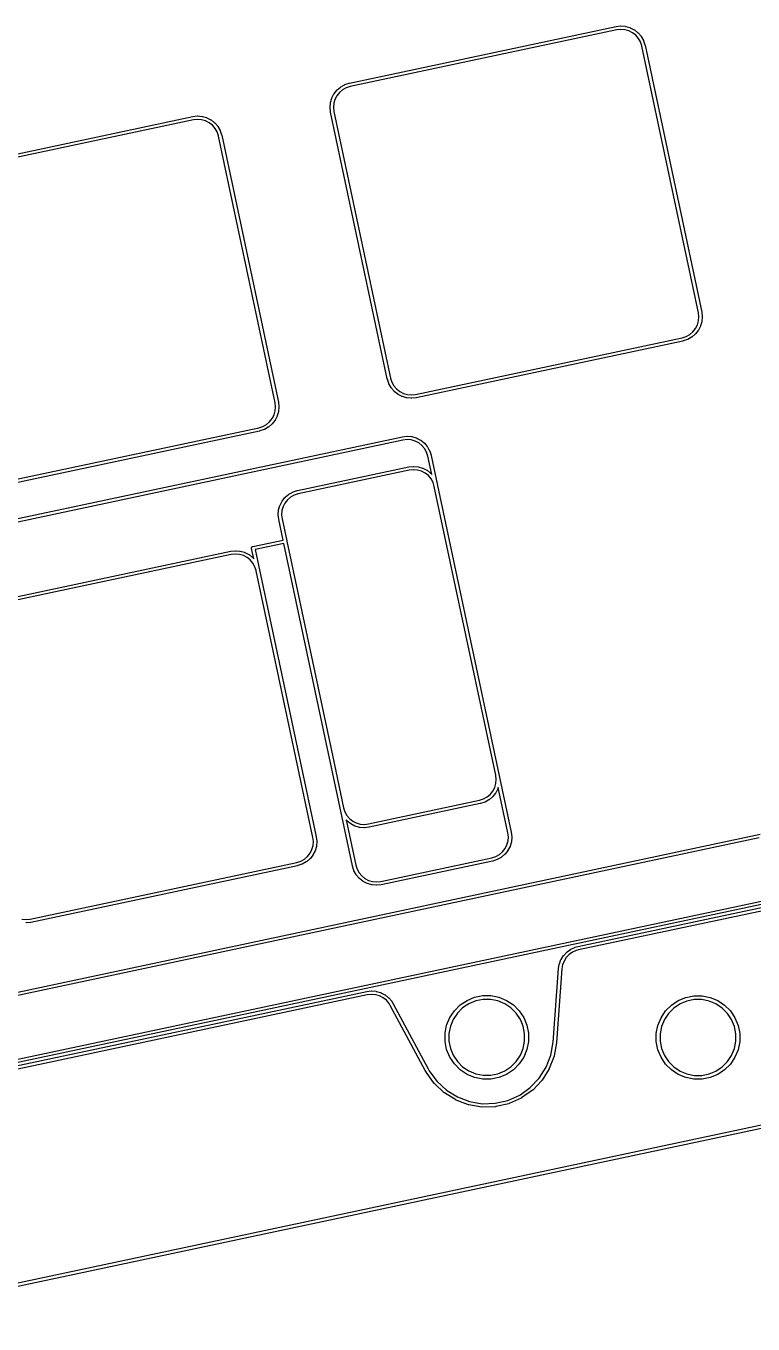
# Model space of a CAD drawing. Extents: x 18 to 369, y 6 to 139.
# Drawn here: x 221.2 to 253.2, y 5.8 to 63 of the extents above; entities that cross this region are included whole.
import ezdxf

# ---------------------------------------------------------------- set-up
doc = ezdxf.new("R2010")
doc.units = 0
doc.layers.add('BLACK', color=7, linetype='CONTINUOUS')

msp = doc.modelspace()

# ---------------------------------------------------------------- linework, layer by layer
at = {"layer": 'BLACK', "linetype": 'CONTINUOUS'}
for p, q in [((235.42, 60.4465), (247.161, 62.9423)), ((247.161, 62.9423), (247.167, 62.9429)), ((247.167, 62.9429), (247.359, 62.9644)), ((247.359, 62.9644), (247.36, 62.9645)), ((247.359, 62.9644), (247.359, 62.9644)), ((247.36, 62.9645), (247.367, 62.9645)), ((247.367, 62.9645), (247.374, 62.9646)), ((247.374, 62.9646), (247.568, 62.9483)), ((247.568, 62.9483), (247.569, 62.9482)), ((247.569, 62.9482), (247.576, 62.9469)), ((247.576, 62.9469), (247.582, 62.9457)), ((247.582, 62.9457), (247.77, 62.8919)), ((247.77, 62.8919), (247.771, 62.8916)), ((247.771, 62.8916), (247.777, 62.889)), ((247.777, 62.889), (247.784, 62.8865)), ((247.784, 62.8865), (247.957, 62.7973)), ((247.185, 62.794), (235.451, 60.2999)), ((247.368, 62.8145), (247.185, 62.794)), ((247.548, 62.7994), (247.368, 62.8145)), ((247.722, 62.7497), (247.548, 62.7994)), ((247.882, 62.6672), (247.722, 62.7497)), ((248.024, 62.5551), (247.882, 62.6672)), ((247.957, 62.7973), (247.957, 62.7973)), ((247.957, 62.7973), (247.957, 62.7973)), ((247.957, 62.7973), (247.958, 62.7968)), ((247.958, 62.7968), (247.964, 62.793)), ((247.964, 62.793), (247.97, 62.7893)), ((247.97, 62.7893), (248.123, 62.6681)), ((248.141, 62.4177), (248.024, 62.5551)), ((248.123, 62.6681), (248.123, 62.6681)), ((248.123, 62.6681), (248.123, 62.6681)), ((248.123, 62.6681), (248.123, 62.6675)), ((248.123, 62.6675), (248.128, 62.6627)), ((248.128, 62.6627), (248.133, 62.6579)), ((248.133, 62.6579), (248.26, 62.5093)), ((248.229, 62.2602), (248.141, 62.4177)), ((248.26, 62.5093), (248.26, 62.5093)), ((248.26, 62.5093), (248.26, 62.5093)), ((248.26, 62.5093), (248.26, 62.5085)), ((248.26, 62.5085), (248.264, 62.5029)), ((248.264, 62.5029), (248.268, 62.4973)), ((248.268, 62.4973), (248.363, 62.3269)), ((248.363, 62.3269), (248.364, 62.326)), ((248.364, 62.326), (248.366, 62.3197)), ((248.366, 62.3197), (248.369, 62.3135)), ((248.369, 62.3135), (248.429, 62.1279)), ((248.285, 62.0852), (248.229, 62.2602)), ((248.286, 62.0821), (248.285, 62.0852)), ((250.78, 50.3481), (248.286, 62.0821)), ((248.429, 62.1279), (248.43, 62.1269)), ((248.43, 62.1269), (248.43, 62.1237)), ((248.43, 62.1237), (248.431, 62.1206)), ((248.431, 62.1206), (248.432, 62.1172)), ((248.432, 62.1172), (248.432, 62.1171)), ((248.432, 62.1171), (250.928, 50.3721)), ((234.737, 59.972), (234.74, 59.9776)), ((234.74, 59.9776), (234.744, 59.9833)), ((234.744, 59.9833), (234.865, 60.1363)), ((234.865, 60.1363), (234.866, 60.1371)), ((234.866, 60.1371), (234.871, 60.1419)), ((234.978, 60.0374), (234.866, 59.8959)), ((234.871, 60.1419), (234.876, 60.1468)), ((234.876, 60.1468), (235.024, 60.2733)), ((235.116, 60.1543), (234.978, 60.0374)), ((235.024, 60.2733), (235.025, 60.274)), ((235.024, 60.2733), (235.024, 60.2733)), ((235.024, 60.2733), (235.024, 60.2733)), ((235.025, 60.274), (235.031, 60.2778)), ((235.031, 60.2778), (235.036, 60.2817)), ((235.036, 60.2817), (235.207, 60.3769)), ((235.273, 60.2424), (235.116, 60.1543)), ((235.207, 60.3774), (235.214, 60.38)), ((235.207, 60.3769), (235.207, 60.3774)), ((235.214, 60.38), (235.22, 60.3827)), ((235.22, 60.3827), (235.406, 60.4431)), ((235.448, 60.2992), (235.273, 60.2424)), ((235.406, 60.4431), (235.407, 60.4434)), ((235.407, 60.4434), (235.41, 60.444)), ((235.41, 60.444), (235.413, 60.445)), ((235.413, 60.445), (235.416, 60.4458)), ((235.416, 60.4458), (235.42, 60.4465)), ((235.416, 60.4458), (235.416, 60.4458)), ((235.42, 60.4465), (235.42, 60.4465)), ((235.42, 60.4465), (235.42, 60.4465)), ((235.451, 60.2999), (235.448, 60.2992)), ((235.451, 60.2999), (235.451, 60.2999)), ((234.569, 59.3874), (234.585, 59.5818)), ((234.585, 59.5829), (234.587, 59.5895)), ((234.585, 59.5818), (234.585, 59.5829)), ((234.587, 59.5895), (234.588, 59.5962)), ((234.588, 59.5962), (234.642, 59.7838)), ((234.642, 59.7849), (234.645, 59.7911)), ((234.642, 59.7838), (234.642, 59.7849)), ((234.645, 59.7911), (234.647, 59.7975)), ((234.647, 59.7975), (234.736, 59.971)), ((234.734, 59.562), (234.719, 59.3821)), ((234.784, 59.7354), (234.734, 59.562)), ((234.736, 59.9711), (234.737, 59.972)), ((234.736, 59.971), (234.736, 59.9711)), ((234.736, 59.971), (234.736, 59.971)), ((234.866, 59.8959), (234.784, 59.7354)), ((216.786, 56.4858), (228.528, 58.9815)), ((228.528, 58.9815), (228.535, 58.9824)), ((228.535, 58.9824), (228.725, 59.0037)), ((228.735, 58.8538), (228.552, 58.8333)), ((228.725, 59.0037), (228.726, 59.0038)), ((228.726, 59.0038), (228.733, 59.0038)), ((228.733, 59.0038), (228.74, 59.0039)), ((228.914, 58.8387), (228.735, 58.8538)), ((228.74, 59.0039), (228.934, 58.9876)), ((229.088, 58.789), (228.914, 58.8387)), ((228.934, 58.9876), (228.935, 58.9875)), ((228.935, 58.9875), (228.942, 58.9862)), ((228.942, 58.9862), (228.949, 58.9849)), ((228.949, 58.9849), (229.136, 58.9311)), ((229.136, 58.9311), (229.136, 58.9311)), ((229.136, 58.9311), (229.137, 58.9308)), ((229.137, 58.9308), (229.144, 58.9283)), ((229.144, 58.9283), (229.15, 58.9258)), ((229.15, 58.9258), (229.324, 58.8365)), ((229.324, 58.8365), (229.324, 58.8365)), ((229.324, 58.8365), (229.324, 58.8365)), ((229.324, 58.8365), (229.324, 58.8361)), ((229.324, 58.8361), (229.33, 58.8323)), ((234.569, 59.3805), (234.569, 59.3874)), ((234.569, 59.3738), (234.569, 59.3805)), ((234.569, 59.3727), (234.569, 59.3738)), ((234.591, 59.1788), (234.569, 59.3727)), ((234.591, 59.1787), (234.591, 59.1788)), ((234.591, 59.1751), (234.591, 59.1787)), ((237.088, 47.4302), (234.591, 59.1751)), ((234.719, 59.3821), (234.739, 59.1992)), ((234.739, 59.1992), (237.234, 47.4651)), ((228.552, 58.8333), (216.818, 56.3392)), ((229.248, 58.7065), (229.088, 58.789)), ((229.39, 58.5944), (229.248, 58.7065)), ((229.33, 58.8323), (229.336, 58.8286)), ((229.336, 58.8286), (229.489, 58.7074)), ((229.507, 58.457), (229.39, 58.5944)), ((229.489, 58.7074), (229.49, 58.7067)), ((229.49, 58.7067), (229.494, 58.702)), ((229.494, 58.702), (229.499, 58.6972)), ((229.499, 58.6972), (229.626, 58.5486)), ((229.595, 58.2995), (229.507, 58.457)), ((229.652, 58.1244), (229.595, 58.2995)), ((229.626, 58.5486), (229.627, 58.5478)), ((229.627, 58.5478), (229.63, 58.5421)), ((229.63, 58.5421), (229.634, 58.5366)), ((229.634, 58.5366), (229.729, 58.3662)), ((229.729, 58.3662), (229.729, 58.3662)), ((229.729, 58.3662), (229.729, 58.3662)), ((229.729, 58.3662), (229.73, 58.3653)), ((229.73, 58.3653), (229.733, 58.359)), ((229.733, 58.359), (229.735, 58.3528)), ((229.735, 58.3528), (229.796, 58.1672)), ((229.652, 58.1214), (229.652, 58.1244)), ((232.147, 46.3875), (229.652, 58.1214)), ((229.796, 58.1672), (229.796, 58.1662)), ((229.796, 58.1662), (229.797, 58.163)), ((229.797, 58.163), (229.798, 58.1599)), ((229.798, 58.1599), (229.798, 58.1565)), ((229.798, 58.1565), (229.798, 58.1564)), ((229.798, 58.1564), (232.295, 46.4114)), ((250.801, 50.1651), (250.78, 50.3481)), ((250.928, 50.3721), (250.929, 50.3685)), ((250.929, 50.3685), (250.929, 50.3685)), ((250.929, 50.3685), (250.951, 50.1745)), ((250.653, 49.6513), (250.736, 49.8118)), ((250.736, 49.8118), (250.786, 49.9853)), ((250.873, 49.7498), (250.783, 49.5762)), ((250.786, 49.9853), (250.801, 50.1651)), ((250.875, 49.7561), (250.873, 49.7498)), ((250.878, 49.7624), (250.875, 49.7561)), ((250.932, 49.951), (250.878, 49.7634)), ((250.878, 49.7634), (250.878, 49.7624)), ((250.933, 49.9577), (250.932, 49.951)), ((250.934, 49.9644), (250.933, 49.9577)), ((250.935, 49.9654), (250.934, 49.9644)), ((250.951, 50.1599), (250.935, 49.9654)), ((250.951, 50.1745), (250.951, 50.1735)), ((250.951, 50.1735), (250.951, 50.1667)), ((250.951, 50.1667), (250.951, 50.1599)), ((238.334, 46.7533), (250.068, 49.2474)), ((250.068, 49.2474), (250.071, 49.248)), ((250.071, 49.248), (250.246, 49.3049)), ((250.3, 49.1645), (250.114, 49.1042)), ((250.246, 49.3049), (250.404, 49.3929)), ((250.306, 49.1672), (250.3, 49.1645)), ((250.312, 49.1699), (250.306, 49.1672)), ((250.313, 49.1704), (250.312, 49.1699)), ((250.484, 49.2656), (250.313, 49.1704)), ((250.313, 49.1704), (250.313, 49.1704)), ((250.313, 49.1704), (250.313, 49.1704)), ((250.404, 49.3929), (250.541, 49.5099)), ((250.489, 49.2695), (250.484, 49.2656)), ((250.495, 49.2733), (250.489, 49.2695)), ((250.496, 49.2739), (250.495, 49.2733)), ((250.644, 49.4004), (250.496, 49.2739)), ((250.541, 49.5099), (250.653, 49.6513)), ((250.649, 49.4053), (250.644, 49.4004)), ((250.654, 49.4101), (250.649, 49.4053)), ((250.776, 49.5639), (250.654, 49.411)), ((250.654, 49.411), (250.654, 49.4101)), ((250.779, 49.5696), (250.776, 49.5639)), ((250.783, 49.5753), (250.779, 49.5696)), ((250.783, 49.5762), (250.783, 49.5762)), ((250.783, 49.5762), (250.783, 49.5762)), ((250.783, 49.5762), (250.783, 49.5753)), ((250.103, 49.1015), (238.358, 46.605)), ((250.107, 49.1022), (250.103, 49.1015)), ((250.103, 49.1015), (250.103, 49.1015)), ((250.11, 49.1032), (250.107, 49.1022)), ((250.113, 49.1039), (250.11, 49.1032)), ((250.114, 49.1042), (250.113, 49.1039)), ((237.088, 47.43), (237.088, 47.4302)), ((237.088, 47.4267), (237.088, 47.43)), ((237.089, 47.4236), (237.088, 47.4267)), ((237.09, 47.4204), (237.089, 47.4236)), ((237.09, 47.4194), (237.09, 47.4204)), ((237.151, 47.2338), (237.09, 47.4194)), ((237.234, 47.4651), (237.234, 47.4621)), ((237.234, 47.4621), (237.291, 47.2871)), ((237.153, 47.2275), (237.151, 47.2338)), ((237.156, 47.2213), (237.153, 47.2275)), ((237.157, 47.2203), (237.156, 47.2213)), ((237.252, 47.05), (237.157, 47.2203)), ((237.157, 47.2203), (237.157, 47.2203)), ((237.157, 47.2203), (237.157, 47.2203)), ((237.256, 47.0444), (237.252, 47.05)), ((237.26, 47.0388), (237.256, 47.0444)), ((237.26, 47.038), (237.26, 47.0388)), ((237.387, 46.8893), (237.26, 47.038)), ((237.291, 47.2871), (237.379, 47.1296)), ((237.379, 47.1296), (237.496, 46.9921)), ((237.392, 46.8846), (237.387, 46.8893)), ((237.396, 46.8798), (237.392, 46.8846)), ((237.397, 46.8792), (237.396, 46.8798)), ((237.55, 46.7579), (237.397, 46.8792)), ((237.496, 46.9921), (237.638, 46.8801)), ((237.638, 46.8801), (237.798, 46.7976)), ((232.167, 46.2044), (232.147, 46.3875)), ((232.295, 46.4114), (232.296, 46.4004)), ((232.296, 46.4004), (232.296, 46.4004)), ((232.296, 46.4004), (232.317, 46.2138)), ((237.556, 46.7542), (237.55, 46.7579)), ((237.562, 46.7505), (237.556, 46.7542)), ((237.562, 46.75), (237.562, 46.7505)), ((237.736, 46.6608), (237.562, 46.75)), ((237.562, 46.75), (237.562, 46.75)), ((237.562, 46.75), (237.562, 46.75)), ((237.742, 46.6583), (237.736, 46.6608)), ((237.749, 46.6557), (237.742, 46.6583)), ((237.75, 46.6554), (237.749, 46.6557)), ((237.937, 46.6016), (237.75, 46.6554)), ((237.798, 46.7976), (237.972, 46.7478)), ((237.944, 46.6004), (237.937, 46.6016)), ((237.951, 46.5991), (237.944, 46.6004)), ((237.952, 46.599), (237.951, 46.5991)), ((238.146, 46.5826), (237.952, 46.599)), ((237.972, 46.7478), (238.151, 46.7327)), ((238.153, 46.5827), (238.146, 46.5826)), ((238.151, 46.7327), (238.334, 46.7533)), ((238.16, 46.5827), (238.153, 46.5827)), ((238.161, 46.5828), (238.16, 46.5827)), ((238.355, 46.6046), (238.161, 46.5828)), ((238.161, 46.5828), (238.161, 46.5828)), ((238.358, 46.605), (238.355, 46.6046)), ((238.355, 46.6046), (238.355, 46.6046)), ((232.02, 45.6906), (232.102, 45.8511)), ((232.102, 45.8511), (232.152, 46.0246)), ((232.239, 45.7891), (232.15, 45.6155)), ((232.152, 46.0246), (232.167, 46.2044)), ((232.241, 45.7954), (232.239, 45.7891)), ((232.244, 45.8017), (232.241, 45.7954)), ((232.298, 45.9903), (232.244, 45.8027)), ((232.244, 45.8027), (232.244, 45.8017)), ((232.299, 45.997), (232.298, 45.9903)), ((232.301, 46.0037), (232.299, 45.997)), ((232.317, 46.1992), (232.301, 46.0047)), ((232.301, 46.0047), (232.301, 46.0037)), ((232.317, 46.2138), (232.317, 46.2128)), ((232.317, 46.2128), (232.317, 46.206)), ((232.317, 46.206), (232.317, 46.1992)), ((219.701, 42.7925), (231.435, 45.2867)), ((231.47, 45.1408), (219.725, 42.6443)), ((231.435, 45.2867), (231.438, 45.2873)), ((231.438, 45.2873), (231.613, 45.3442)), ((231.473, 45.1415), (231.47, 45.1408)), ((231.47, 45.1408), (231.47, 45.1408)), ((231.476, 45.1425), (231.473, 45.1415)), ((231.479, 45.1432), (231.476, 45.1425)), ((231.48, 45.1435), (231.479, 45.1432)), ((231.666, 45.2038), (231.48, 45.1435)), ((231.613, 45.3442), (231.77, 45.4322)), ((231.672, 45.2065), (231.666, 45.2038)), ((231.679, 45.2092), (231.672, 45.2065)), ((231.85, 45.3049), (231.679, 45.2097)), ((231.679, 45.2097), (231.679, 45.2092)), ((231.77, 45.4322), (231.908, 45.5492)), ((231.855, 45.3088), (231.85, 45.3049)), ((231.861, 45.3126), (231.855, 45.3088)), ((231.862, 45.3132), (231.861, 45.3126)), ((232.01, 45.4397), (231.862, 45.3132)), ((231.862, 45.3132), (231.862, 45.3132)), ((231.862, 45.3132), (231.862, 45.3132)), ((231.908, 45.5492), (232.02, 45.6906)), ((232.015, 45.4446), (232.01, 45.4397)), ((232.02, 45.4494), (232.015, 45.4446)), ((232.021, 45.4503), (232.02, 45.4494)), ((232.142, 45.6032), (232.021, 45.4503)), ((232.146, 45.6089), (232.142, 45.6032)), ((232.149, 45.6146), (232.146, 45.6089)), ((232.15, 45.6155), (232.149, 45.6146)), ((232.15, 45.6155), (232.15, 45.6155)), ((232.15, 45.6155), (232.15, 45.6155)), ((209.502, 38.8846), (237.751, 44.889)), ((237.775, 44.7408), (209.534, 38.7379)), ((237.751, 44.889), (237.755, 44.8894)), ((237.755, 44.8894), (237.949, 44.9112)), ((237.755, 44.8894), (237.755, 44.8894)), ((237.958, 44.7613), (237.775, 44.7408)), ((237.949, 44.9112), (237.95, 44.9113)), ((237.95, 44.9113), (237.957, 44.9113)), ((237.957, 44.9113), (237.963, 44.9114)), ((238.138, 44.7462), (237.958, 44.7613)), ((237.963, 44.9114), (238.158, 44.8951)), ((238.311, 44.6965), (238.138, 44.7462)), ((238.158, 44.8951), (238.159, 44.895)), ((238.159, 44.895), (238.166, 44.8937)), ((238.166, 44.8937), (238.172, 44.8924)), ((238.172, 44.8924), (238.36, 44.8386)), ((238.472, 44.614), (238.311, 44.6965)), ((238.36, 44.8386), (238.36, 44.8386)), ((238.36, 44.8386), (238.36, 44.8386)), ((238.36, 44.8386), (238.361, 44.8383)), ((238.361, 44.8383), (238.367, 44.8357)), ((238.367, 44.8357), (238.373, 44.8332)), ((238.373, 44.8332), (238.547, 44.744)), ((238.613, 44.5019), (238.472, 44.614)), ((238.547, 44.744), (238.547, 44.744)), ((238.547, 44.744), (238.547, 44.744)), ((238.547, 44.744), (238.548, 44.7435)), ((238.548, 44.7435), (238.554, 44.7398)), ((238.554, 44.7398), (238.559, 44.7361)), ((238.559, 44.7361), (238.712, 44.6149)), ((238.712, 44.6149), (238.713, 44.6142)), ((238.713, 44.6142), (238.718, 44.6094)), ((238.718, 44.6094), (238.723, 44.6047)), ((238.723, 44.6047), (238.849, 44.4561)), ((238.73, 44.3645), (238.613, 44.5019)), ((238.818, 44.2069), (238.73, 44.3645)), ((238.875, 44.0319), (238.818, 44.2069)), ((238.849, 44.4561), (238.85, 44.4553)), ((238.85, 44.4553), (238.854, 44.4496)), ((238.854, 44.4496), (238.858, 44.4441)), ((238.858, 44.4441), (238.953, 44.2737)), ((238.876, 44.0289), (238.875, 44.0319)), ((239.045, 43.2313), (238.876, 44.0289)), ((238.953, 44.2737), (238.953, 44.2737)), ((238.953, 44.2737), (238.953, 44.2737)), ((238.953, 44.2737), (238.953, 44.2728)), ((238.953, 44.2728), (238.956, 44.2665)), ((238.956, 44.2665), (238.959, 44.2603)), ((238.959, 44.2603), (239.019, 44.0747)), ((239.019, 44.0747), (239.019, 44.0737)), ((239.019, 44.0737), (239.02, 44.0705)), ((239.02, 44.0705), (239.021, 44.0673)), ((239.021, 44.0673), (239.022, 44.064)), ((239.022, 44.064), (239.022, 44.0638)), ((239.022, 44.0638), (239.304, 42.7385)), ((233.135, 42.5225), (238.033, 43.5636)), ((238.057, 43.4154), (233.17, 42.3766)), ((238.033, 43.5636), (238.036, 43.564)), ((238.036, 43.564), (238.23, 43.5858)), ((238.036, 43.564), (238.036, 43.564)), ((238.24, 43.4359), (238.057, 43.4154)), ((238.23, 43.5858), (238.231, 43.5859)), ((238.23, 43.5858), (238.23, 43.5858)), ((238.231, 43.5859), (238.238, 43.5859)), ((238.238, 43.5859), (238.245, 43.586)), ((238.42, 43.4208), (238.24, 43.4359)), ((238.245, 43.586), (238.44, 43.5697)), ((238.593, 43.3711), (238.42, 43.4208)), ((238.44, 43.5697), (238.44, 43.5697)), ((238.44, 43.5697), (238.441, 43.5696)), ((238.441, 43.5696), (238.447, 43.5683)), ((238.447, 43.5683), (238.454, 43.567)), ((238.454, 43.567), (238.642, 43.5132)), ((238.642, 43.5132), (238.642, 43.5132)), ((238.642, 43.5132), (238.642, 43.5132)), ((238.642, 43.5132), (238.643, 43.5129)), ((238.643, 43.5129), (238.649, 43.5103)), ((238.649, 43.5103), (238.655, 43.5078)), ((238.655, 43.5078), (238.829, 43.4186)), ((238.829, 43.4186), (238.829, 43.4186)), ((238.829, 43.4186), (238.829, 43.4186)), ((238.829, 43.4186), (238.83, 43.4181)), ((238.83, 43.4181), (238.835, 43.4144)), ((238.835, 43.4144), (238.841, 43.4107)), ((238.754, 43.2886), (238.593, 43.3711)), ((238.895, 43.1765), (238.754, 43.2886)), ((238.841, 43.4107), (238.994, 43.2895)), ((239.012, 43.0391), (238.895, 43.1765)), ((238.994, 43.2895), (238.995, 43.2888)), ((238.995, 43.2888), (239, 43.284)), ((239, 43.284), (239.005, 43.2793)), ((239.005, 43.2793), (239.045, 43.2313)), ((239.1, 42.8815), (239.012, 43.0391)), ((239.157, 42.7065), (239.1, 42.8815)), ((232.594, 42.2236), (232.743, 42.3501)), ((232.743, 42.3501), (232.744, 42.3507)), ((232.743, 42.3501), (232.743, 42.3501)), ((232.743, 42.3501), (232.743, 42.3501)), ((232.744, 42.3507), (232.749, 42.3545)), ((232.749, 42.3545), (232.755, 42.3584)), ((232.755, 42.3584), (232.925, 42.4536)), ((232.992, 42.3191), (232.834, 42.2311)), ((232.925, 42.4536), (232.926, 42.4541)), ((232.925, 42.4536), (232.925, 42.4536)), ((232.925, 42.4536), (232.925, 42.4536)), ((232.926, 42.4541), (232.932, 42.4568)), ((232.932, 42.4568), (232.939, 42.4595)), ((232.939, 42.4595), (233.124, 42.5198)), ((233.167, 42.376), (232.992, 42.3191)), ((233.124, 42.5198), (233.125, 42.5201)), ((233.125, 42.5201), (233.128, 42.5208)), ((233.128, 42.5208), (233.131, 42.5218)), ((233.131, 42.5218), (233.135, 42.5225)), ((233.135, 42.5225), (233.135, 42.5225)), ((233.17, 42.3766), (233.167, 42.376)), ((233.17, 42.3766), (233.17, 42.3766)), ((239.157, 42.704), (239.157, 42.7065)), ((240.093, 38.3007), (239.157, 42.704)), ((239.304, 42.7385), (239.304, 42.7385)), ((239.304, 42.7385), (240.256, 38.259)), ((232.306, 41.673), (232.36, 41.8606)), ((232.36, 41.8616), (232.363, 41.8679)), ((232.36, 41.8606), (232.36, 41.8616)), ((232.363, 41.8679), (232.366, 41.8742)), ((232.366, 41.8742), (232.455, 42.0478)), ((232.502, 41.8122), (232.453, 41.6387)), ((232.455, 42.0487), (232.459, 42.0544)), ((232.455, 42.0478), (232.455, 42.0487)), ((232.459, 42.0544), (232.463, 42.0601)), ((232.463, 42.0601), (232.584, 42.213)), ((232.585, 41.9727), (232.502, 41.8122)), ((232.584, 42.2131), (232.585, 42.2139)), ((232.584, 42.213), (232.584, 42.2131)), ((232.584, 42.213), (232.584, 42.213)), ((232.585, 42.2139), (232.589, 42.2187)), ((232.697, 42.1141), (232.585, 41.9727)), ((232.589, 42.2187), (232.594, 42.2236)), ((232.834, 42.2311), (232.697, 42.1141)), ((232.287, 41.4641), (232.304, 41.6586)), ((232.287, 41.4573), (232.287, 41.4641)), ((232.287, 41.4505), (232.287, 41.4573)), ((232.288, 41.4495), (232.287, 41.4505)), ((232.309, 41.2555), (232.288, 41.4495)), ((232.304, 41.6596), (232.305, 41.6663)), ((232.304, 41.6586), (232.304, 41.6596)), ((232.305, 41.6663), (232.306, 41.673)), ((232.31, 41.2519), (232.309, 41.2555)), ((232.309, 41.2555), (232.309, 41.2555)), ((232.503, 40.3435), (232.31, 41.2519)), ((232.453, 41.6387), (232.437, 41.4589)), ((232.437, 41.4589), (232.458, 41.2759)), ((232.458, 41.2759), (232.664, 40.305)), ((231.11, 39.9893), (231.111, 40.0005)), ((231.11, 39.9858), (231.11, 39.9893)), ((231.112, 39.9711), (231.11, 39.9858)), ((231.111, 40.0005), (231.115, 40.0147)), ((231.115, 40.0147), (231.119, 40.0215)), ((231.119, 40.0215), (231.122, 40.0278)), ((231.122, 40.0278), (231.131, 40.0393)), ((231.131, 40.0393), (231.143, 40.0489)), ((231.143, 40.0489), (231.148, 40.0517)), ((231.148, 40.0517), (231.155, 40.056)), ((231.155, 40.056), (231.17, 40.0605)), ((231.17, 40.0605), (231.173, 40.0609)), ((231.173, 40.0609), (232.503, 40.3435)), ((232.534, 40.1968), (231.274, 39.929)), ((234.353, 31.6396), (232.534, 40.1968)), ((232.664, 40.305), (232.666, 40.3014)), ((232.666, 40.3014), (232.666, 40.2977)), ((232.666, 40.2977), (234.684, 30.8025)), ((218.454, 37.3572), (230.195, 39.853)), ((230.219, 39.7047), (218.485, 37.2106)), ((230.195, 39.853), (230.199, 39.8535)), ((230.199, 39.8535), (230.393, 39.8751)), ((230.402, 39.7253), (230.219, 39.7047)), ((230.393, 39.8751), (230.394, 39.8753)), ((230.394, 39.8753), (230.4, 39.8753)), ((230.4, 39.8753), (230.407, 39.8753)), ((230.582, 39.7102), (230.402, 39.7253)), ((230.407, 39.8753), (230.602, 39.859)), ((230.755, 39.6604), (230.582, 39.7102)), ((230.602, 39.859), (230.603, 39.8589)), ((230.603, 39.8589), (230.609, 39.8576)), ((230.609, 39.8576), (230.616, 39.8564)), ((230.616, 39.8564), (230.804, 39.8026)), ((230.916, 39.5779), (230.755, 39.6604)), ((230.804, 39.8026), (230.804, 39.8026)), ((230.804, 39.8026), (230.804, 39.8026)), ((230.804, 39.8026), (230.805, 39.8023)), ((230.805, 39.8023), (230.811, 39.7997)), ((230.811, 39.7997), (230.817, 39.7972)), ((230.817, 39.7972), (230.991, 39.708)), ((231.057, 39.4658), (230.916, 39.5779)), ((230.991, 39.708), (230.991, 39.708)), ((230.991, 39.708), (230.991, 39.708)), ((230.991, 39.708), (230.992, 39.7075)), ((230.992, 39.7075), (230.998, 39.7038)), ((230.998, 39.7038), (231.003, 39.7)), ((231.003, 39.7), (231.156, 39.5788)), ((231.174, 39.3284), (231.057, 39.4658)), ((231.113, 39.9676), (231.112, 39.9711)), ((231.208, 39.5206), (231.113, 39.9676)), ((231.156, 39.5788), (231.156, 39.5788)), ((231.156, 39.5788), (231.156, 39.5788)), ((231.156, 39.5788), (231.157, 39.5782)), ((231.157, 39.5782), (231.162, 39.5734)), ((231.162, 39.5734), (231.167, 39.5687)), ((231.167, 39.5687), (231.208, 39.5206)), ((231.274, 39.929), (233.945, 27.3625)), ((231.262, 39.1709), (231.174, 39.3284)), ((231.319, 38.9959), (231.262, 39.1709)), ((231.32, 38.9928), (231.319, 38.9959)), ((233.814, 27.2589), (231.32, 38.9928)), ((241.86, 29.9914), (240.093, 38.3007)), ((240.256, 38.259), (242.545, 27.4868)), ((193.464, 11.6855), (288.175, 31.8171)), ((288.202, 31.6693), (193.482, 11.536)), ((235.552, 26.0003), (234.353, 31.6396)), ((245.47, 22.4536), (287.471, 31.3812)), ((287.496, 31.2331), (245.507, 22.3081)), ((234.684, 30.8025), (235.16, 28.5637)), ((241.88, 29.8084), (241.86, 29.9914)), ((241.865, 29.6285), (241.88, 29.8084)), ((241.483, 29.0362), (241.621, 29.1531)), ((241.621, 29.1531), (241.733, 29.2946)), ((241.733, 29.2946), (241.815, 29.4551)), ((241.855, 29.2071), (241.734, 29.0542)), ((241.815, 29.4551), (241.865, 29.6285)), ((241.859, 29.2129), (241.855, 29.2071)), ((241.862, 29.2185), (241.859, 29.2129)), ((241.863, 29.2194), (241.862, 29.2185)), ((241.952, 29.393), (241.863, 29.2195)), ((241.863, 29.2195), (241.863, 29.2195)), ((241.863, 29.2195), (241.863, 29.2194)), ((241.955, 29.3994), (241.952, 29.393)), ((241.957, 29.4056), (241.955, 29.3994)), ((241.973, 29.4596), (241.957, 29.4066)), ((241.957, 29.4066), (241.957, 29.4056)), ((242.397, 27.4628), (241.973, 29.4596)), ((235.16, 28.5637), (235.161, 28.5607)), ((235.161, 28.5607), (235.218, 28.3857)), ((236.261, 27.8519), (241.148, 28.8906)), ((241.183, 28.7447), (236.285, 27.7036)), ((241.148, 28.8906), (241.151, 28.8913)), ((241.151, 28.8913), (241.326, 28.9481)), ((241.186, 28.7455), (241.183, 28.7447)), ((241.183, 28.7447), (241.183, 28.7447)), ((241.189, 28.7465), (241.186, 28.7455)), ((241.193, 28.7471), (241.189, 28.7465)), ((241.194, 28.7474), (241.193, 28.7471)), ((241.379, 28.8077), (241.194, 28.7474)), ((241.326, 28.9481), (241.483, 29.0362)), ((241.385, 28.8105), (241.379, 28.8077)), ((241.392, 28.8131), (241.385, 28.8105)), ((241.393, 28.8136), (241.392, 28.8131)), ((241.563, 28.9088), (241.393, 28.8136)), ((241.393, 28.8136), (241.393, 28.8136)), ((241.393, 28.8136), (241.393, 28.8136)), ((241.569, 28.9127), (241.563, 28.9088)), ((241.574, 28.9165), (241.569, 28.9127)), ((241.575, 28.9172), (241.574, 28.9165)), ((241.724, 29.0437), (241.575, 28.9172)), ((241.575, 28.9172), (241.575, 28.9172)), ((241.575, 28.9172), (241.575, 28.9172)), ((241.728, 29.0486), (241.724, 29.0437)), ((241.733, 29.0534), (241.728, 29.0486)), ((241.734, 29.0542), (241.733, 29.0534)), ((235.218, 28.3857), (235.306, 28.2282)), ((235.313, 27.9879), (235.272, 28.0359)), ((235.272, 28.0359), (235.697, 26.0353)), ((235.306, 28.2282), (235.423, 28.0907)), ((235.423, 28.0907), (235.564, 27.9787)), ((235.318, 27.9832), (235.313, 27.9879)), ((235.323, 27.9784), (235.318, 27.9832)), ((235.324, 27.9778), (235.323, 27.9784)), ((235.477, 27.8565), (235.324, 27.9778)), ((235.324, 27.9778), (235.324, 27.9778)), ((235.324, 27.9778), (235.324, 27.9778)), ((235.482, 27.8528), (235.477, 27.8565)), ((235.488, 27.8491), (235.482, 27.8528)), ((235.489, 27.8486), (235.488, 27.8491)), ((235.662, 27.7594), (235.489, 27.8486)), ((235.489, 27.8486), (235.489, 27.8486)), ((235.489, 27.8486), (235.489, 27.8486)), ((235.564, 27.9787), (235.724, 27.8962)), ((235.669, 27.7569), (235.662, 27.7594)), ((235.675, 27.7543), (235.669, 27.7569)), ((235.676, 27.754), (235.675, 27.7543)), ((235.864, 27.7002), (235.676, 27.754)), ((235.724, 27.8962), (235.898, 27.8464)), ((235.87, 27.699), (235.864, 27.7002)), ((235.877, 27.6977), (235.87, 27.699)), ((235.878, 27.6976), (235.877, 27.6977)), ((236.073, 27.6812), (235.878, 27.6976)), ((235.878, 27.6976), (235.878, 27.6976)), ((235.878, 27.6976), (235.878, 27.6976)), ((235.898, 27.8464), (236.078, 27.8313)), ((236.079, 27.6813), (236.073, 27.6812)), ((236.078, 27.8313), (236.261, 27.8519)), ((236.086, 27.6813), (236.079, 27.6813)), ((236.087, 27.6814), (236.086, 27.6813)), ((236.281, 27.7032), (236.087, 27.6814)), ((236.285, 27.7036), (236.281, 27.7032)), ((236.281, 27.7032), (236.281, 27.7032)), ((242.418, 27.2798), (242.397, 27.4628)), ((242.545, 27.4868), (242.546, 27.4832)), ((242.546, 27.4832), (242.546, 27.4832)), ((242.546, 27.4832), (242.568, 27.2892)), ((203.186, 16.7015), (253.499, 27.3959)), ((253.46, 27.2343), (203.21, 16.5533)), ((233.77, 26.7225), (233.819, 26.896)), ((233.834, 27.0758), (233.814, 27.2589)), ((233.819, 26.896), (233.834, 27.0758)), ((233.966, 26.8617), (233.912, 26.6741)), ((233.945, 27.3625), (233.962, 27.2828)), ((233.962, 27.2828), (233.963, 27.2782)), ((233.963, 27.2782), (233.984, 27.0853)), ((233.967, 26.8684), (233.966, 26.8617)), ((233.968, 26.8751), (233.967, 26.8684)), ((233.985, 27.0706), (233.968, 26.8761)), ((233.968, 26.8761), (233.968, 26.8751)), ((233.984, 27.0853), (233.984, 27.0842)), ((233.984, 27.0842), (233.984, 27.0774)), ((233.984, 27.0774), (233.985, 27.0706)), ((242.27, 26.766), (242.353, 26.9265)), ((242.353, 26.9265), (242.403, 27.1)), ((242.49, 26.8645), (242.4, 26.6909)), ((242.403, 27.1), (242.418, 27.2798)), ((242.492, 26.8709), (242.49, 26.8645)), ((242.495, 26.8771), (242.492, 26.8709)), ((242.549, 27.0657), (242.495, 26.8781)), ((242.495, 26.8781), (242.495, 26.8771)), ((242.55, 27.0724), (242.549, 27.0657)), ((242.551, 27.0791), (242.55, 27.0724)), ((242.568, 27.2746), (242.551, 27.0801)), ((242.551, 27.0801), (242.551, 27.0791)), ((242.568, 27.2892), (242.568, 27.2882)), ((242.568, 27.2882), (242.568, 27.2814)), ((242.568, 27.2814), (242.568, 27.2746)), ((233.28, 26.2156), (233.438, 26.3037)), ((233.438, 26.3037), (233.575, 26.4206)), ((233.678, 26.3112), (233.529, 26.1847)), ((233.575, 26.4206), (233.687, 26.562)), ((233.683, 26.3161), (233.678, 26.3112)), ((233.687, 26.3209), (233.683, 26.3161)), ((233.687, 26.562), (233.77, 26.7225)), ((233.688, 26.3217), (233.687, 26.3209)), ((233.809, 26.4746), (233.688, 26.3217)), ((233.813, 26.4804), (233.809, 26.4746)), ((233.817, 26.486), (233.813, 26.4804)), ((233.906, 26.6605), (233.817, 26.487)), ((233.817, 26.487), (233.817, 26.4869)), ((233.817, 26.4869), (233.817, 26.4869)), ((233.817, 26.4869), (233.817, 26.486)), ((233.909, 26.6669), (233.906, 26.6605)), ((233.912, 26.6731), (233.909, 26.6669)), ((233.912, 26.6741), (233.912, 26.6731)), ((236.798, 25.3234), (241.685, 26.3621)), ((241.685, 26.3621), (241.688, 26.3628)), ((241.688, 26.3628), (241.863, 26.4196)), ((241.917, 26.2792), (241.731, 26.2189)), ((241.863, 26.4196), (242.021, 26.5077)), ((241.923, 26.2819), (241.917, 26.2792)), ((241.929, 26.2846), (241.923, 26.2819)), ((241.93, 26.2851), (241.929, 26.2846)), ((242.1, 26.3803), (241.93, 26.2851)), ((241.93, 26.2851), (241.93, 26.2851)), ((241.93, 26.2851), (241.93, 26.2851)), ((242.021, 26.5077), (242.158, 26.6246)), ((242.106, 26.3842), (242.1, 26.3803)), ((242.112, 26.388), (242.106, 26.3842)), ((242.261, 26.5152), (242.112, 26.3887)), ((242.112, 26.3887), (242.112, 26.3887)), ((242.112, 26.3887), (242.112, 26.3887)), ((242.112, 26.3887), (242.112, 26.388)), ((242.158, 26.6246), (242.27, 26.766)), ((242.266, 26.5201), (242.261, 26.5152)), ((242.271, 26.5249), (242.266, 26.5201)), ((242.392, 26.6786), (242.271, 26.5257)), ((242.271, 26.5257), (242.271, 26.5257)), ((242.271, 26.5257), (242.271, 26.5257)), ((242.271, 26.5257), (242.271, 26.5249)), ((242.396, 26.6843), (242.392, 26.6786)), ((242.4, 26.69), (242.396, 26.6843)), ((242.4, 26.6909), (242.4, 26.69)), ((221.368, 23.664), (233.102, 26.1581)), ((233.137, 26.0122), (221.392, 23.5157)), ((233.102, 26.1581), (233.105, 26.1588)), ((233.105, 26.1588), (233.28, 26.2156)), ((233.141, 26.013), (233.137, 26.0122)), ((233.137, 26.0122), (233.137, 26.0122)), ((233.144, 26.014), (233.141, 26.013)), ((233.147, 26.0146), (233.144, 26.014)), ((233.148, 26.0149), (233.147, 26.0146)), ((233.333, 26.0752), (233.148, 26.0149)), ((233.34, 26.078), (233.333, 26.0752)), ((233.346, 26.0806), (233.34, 26.078)), ((233.347, 26.0811), (233.346, 26.0806)), ((233.517, 26.1763), (233.347, 26.0811)), ((233.347, 26.0811), (233.347, 26.0811)), ((233.347, 26.0811), (233.347, 26.0811)), ((233.523, 26.1802), (233.517, 26.1763)), ((233.528, 26.184), (233.523, 26.1802)), ((233.529, 26.1847), (233.528, 26.184)), ((233.529, 26.1847), (233.529, 26.1847)), ((233.529, 26.1847), (233.529, 26.1847)), ((235.552, 26.0001), (235.552, 26.0003)), ((235.552, 25.9968), (235.552, 26.0001)), ((235.553, 25.9937), (235.552, 25.9968)), ((235.554, 25.9904), (235.553, 25.9937)), ((235.554, 25.9895), (235.554, 25.9904)), ((235.615, 25.8038), (235.554, 25.9895)), ((235.617, 25.7976), (235.615, 25.8038)), ((235.62, 25.7913), (235.617, 25.7976)), ((235.621, 25.7904), (235.62, 25.7913)), ((235.716, 25.6201), (235.621, 25.7904)), ((235.621, 25.7904), (235.621, 25.7904)), ((235.621, 25.7904), (235.621, 25.7904)), ((235.697, 26.0353), (235.698, 26.0322)), ((235.698, 26.0322), (235.755, 25.8572)), ((235.755, 25.8572), (235.843, 25.6997)), ((241.72, 26.2162), (236.822, 25.1751)), ((241.724, 26.2169), (241.72, 26.2162)), ((241.72, 26.2162), (241.72, 26.2162)), ((241.727, 26.2179), (241.724, 26.2169)), ((241.73, 26.2186), (241.727, 26.2179)), ((241.731, 26.2189), (241.73, 26.2186)), ((235.72, 25.6145), (235.716, 25.6201)), ((235.723, 25.6088), (235.72, 25.6145)), ((235.724, 25.608), (235.723, 25.6088)), ((235.851, 25.4594), (235.724, 25.608)), ((235.724, 25.608), (235.724, 25.608)), ((235.724, 25.608), (235.724, 25.608)), ((235.843, 25.6997), (235.96, 25.5622)), ((235.855, 25.4547), (235.851, 25.4594)), ((235.86, 25.4499), (235.855, 25.4547)), ((235.861, 25.4493), (235.86, 25.4499)), ((235.861, 25.4492), (235.861, 25.4493)), ((236.014, 25.328), (235.861, 25.4492)), ((235.861, 25.4492), (235.861, 25.4492)), ((235.96, 25.5622), (236.101, 25.4501)), ((236.02, 25.3243), (236.014, 25.328)), ((236.025, 25.3206), (236.02, 25.3243)), ((236.026, 25.3201), (236.025, 25.3206)), ((236.2, 25.2309), (236.026, 25.3201)), ((236.101, 25.4501), (236.262, 25.3677)), ((236.206, 25.2284), (236.2, 25.2309)), ((236.213, 25.2258), (236.206, 25.2284)), ((236.214, 25.2255), (236.213, 25.2258)), ((236.401, 25.1717), (236.214, 25.2255)), ((236.214, 25.2255), (236.214, 25.2255)), ((236.214, 25.2255), (236.214, 25.2255)), ((236.262, 25.3677), (236.435, 25.3179)), ((236.408, 25.1705), (236.401, 25.1717)), ((236.415, 25.1692), (236.408, 25.1705)), ((236.416, 25.1691), (236.415, 25.1692)), ((236.61, 25.1527), (236.416, 25.1691)), ((236.416, 25.1691), (236.416, 25.1691)), ((236.416, 25.1691), (236.416, 25.1691)), ((236.435, 25.3179), (236.615, 25.3028)), ((236.617, 25.1528), (236.61, 25.1527)), ((236.615, 25.3028), (236.798, 25.3234)), ((236.624, 25.1528), (236.617, 25.1528)), ((236.625, 25.1529), (236.624, 25.1528)), ((236.811, 25.1739), (236.625, 25.1529)), ((236.625, 25.1529), (236.625, 25.1529)), ((236.625, 25.1529), (236.625, 25.1529)), ((236.822, 25.1751), (236.811, 25.1739)), ((236.811, 25.1739), (236.811, 25.1739)), ((221.005, 23.6585), (221.185, 23.6434)), ((221.187, 23.4934), (221.18, 23.4933)), ((221.185, 23.6434), (221.368, 23.664)), ((221.193, 23.4934), (221.187, 23.4934)), ((221.194, 23.4936), (221.193, 23.4934)), ((221.388, 23.5153), (221.194, 23.4936)), ((221.389, 23.5153), (221.388, 23.5153)), ((221.392, 23.5157), (221.389, 23.5153)), ((244.999, 22.2195), (245.158, 22.3324)), ((245.158, 22.3324), (245.159, 22.333)), ((245.159, 22.333), (245.165, 22.3363)), ((245.165, 22.3363), (245.171, 22.3396)), ((245.171, 22.3396), (245.349, 22.4194)), ((245.405, 22.2802), (245.239, 22.2058)), ((245.349, 22.4194), (245.35, 22.4199)), ((245.35, 22.4199), (245.355, 22.4215)), ((245.355, 22.4215), (245.36, 22.4234)), ((245.36, 22.4234), (245.468, 22.453)), ((245.507, 22.3081), (245.405, 22.2802)), ((245.468, 22.453), (245.47, 22.4536)), ((213.015, 5.9924), (288.654, 22.07)), ((288.679, 21.922), (213.04, 5.8444)), ((244.664, 21.6964), (244.734, 21.8785)), ((244.734, 21.8795), (244.737, 21.8855)), ((244.734, 21.8786), (244.734, 21.8795)), ((244.734, 21.8785), (244.734, 21.8786)), ((244.734, 21.8786), (244.734, 21.8786)), ((244.737, 21.8855), (244.74, 21.8916)), ((244.74, 21.8916), (244.844, 22.0567)), ((244.871, 21.8178), (244.806, 21.6494)), ((244.844, 22.0567), (244.844, 22.0567)), ((244.844, 22.0567), (244.845, 22.0567)), ((244.845, 22.0576), (244.849, 22.0629)), ((244.845, 22.0567), (244.845, 22.0576)), ((244.849, 22.0629), (244.853, 22.0682)), ((244.853, 22.0682), (244.988, 22.2099)), ((244.967, 21.9704), (244.871, 21.8178)), ((245.092, 22.1014), (244.967, 21.9704)), ((244.988, 22.2106), (244.994, 22.215)), ((244.988, 22.2099), (244.988, 22.2106)), ((244.988, 22.2099), (244.988, 22.2099)), ((244.988, 22.2099), (244.988, 22.2099)), ((244.994, 22.215), (244.999, 22.2195)), ((245.239, 22.2058), (245.092, 22.1014)), ((244.384, 18.2454), (244.626, 21.4864)), ((244.775, 21.4679), (244.533, 18.2269)), ((244.626, 21.4864), (244.627, 21.4948)), ((244.627, 21.4948), (244.66, 21.6823)), ((244.66, 21.6833), (244.662, 21.6899)), ((244.66, 21.6823), (244.66, 21.6833)), ((244.66, 21.6823), (244.66, 21.6823)), ((244.66, 21.6823), (244.66, 21.6823)), ((244.662, 21.6899), (244.664, 21.6964)), ((244.806, 21.6494), (244.775, 21.4679)), ((194.491, 11.6176), (236.185, 20.48)), ((236.209, 20.3318), (194.515, 11.4694)), ((236.185, 20.48), (236.189, 20.4804)), ((236.189, 20.4804), (236.383, 20.5022)), ((236.189, 20.4804), (236.189, 20.4804)), ((236.392, 20.3523), (236.209, 20.3318)), ((236.383, 20.5022), (236.384, 20.5023)), ((236.383, 20.5022), (236.383, 20.5022)), ((236.384, 20.5023), (236.391, 20.5023)), ((236.391, 20.5023), (236.397, 20.5024)), ((236.572, 20.3372), (236.392, 20.3523)), ((236.397, 20.5024), (236.592, 20.4861)), ((236.745, 20.2875), (236.572, 20.3372)), ((236.592, 20.4861), (236.592, 20.4861)), ((236.592, 20.4861), (236.593, 20.486)), ((236.593, 20.486), (236.6, 20.4846)), ((236.6, 20.4846), (236.606, 20.4834)), ((236.606, 20.4834), (236.794, 20.4296)), ((236.906, 20.205), (236.745, 20.2875)), ((236.794, 20.4296), (236.794, 20.4296)), ((236.794, 20.4296), (236.794, 20.4296)), ((236.794, 20.4296), (236.795, 20.4293)), ((236.795, 20.4293), (236.801, 20.4267)), ((236.801, 20.4267), (236.807, 20.4242)), ((236.807, 20.4242), (236.981, 20.335)), ((237.047, 20.0929), (236.906, 20.205)), ((236.981, 20.335), (236.981, 20.335)), ((236.981, 20.335), (236.981, 20.335)), ((236.981, 20.335), (236.982, 20.3345)), ((236.982, 20.3345), (236.988, 20.3308)), ((236.988, 20.3308), (236.993, 20.3271)), ((236.993, 20.3271), (237.146, 20.2059)), ((237.165, 19.9543), (237.047, 20.0929)), ((237.146, 20.2059), (237.147, 20.2052)), ((237.147, 20.2052), (237.152, 20.2004)), ((237.152, 20.2004), (237.157, 20.1957)), ((237.157, 20.1957), (237.283, 20.0471)), ((237.283, 20.0471), (237.284, 20.0463)), ((237.284, 20.0463), (237.287, 20.0419)), ((237.287, 20.0419), (237.29, 20.0377)), ((237.29, 20.0377), (237.349, 19.9417)), ((240.297, 19.8852), (240.597, 20.0862)), ((240.597, 20.0862), (240.931, 20.2246)), ((240.981, 20.0619), (240.677, 19.9363)), ((240.931, 20.2246), (241.286, 20.2952)), ((241.303, 20.126), (240.981, 20.0619)), ((241.286, 20.2952), (241.648, 20.2952)), ((241.631, 20.126), (241.303, 20.126)), ((241.953, 20.0619), (241.631, 20.126)), ((241.648, 20.2952), (242.003, 20.2246)), ((242.257, 19.9363), (241.953, 20.0619)), ((242.003, 20.2246), (242.337, 20.0862)), ((242.337, 20.0862), (242.638, 19.8852)), ((249.592, 19.8789), (249.893, 20.0798)), ((249.893, 20.0798), (250.227, 20.2182)), ((250.277, 20.0555), (249.973, 19.9299)), ((250.227, 20.2182), (250.582, 20.2888)), ((250.599, 20.1196), (250.277, 20.0555)), ((250.582, 20.2888), (250.944, 20.2888)), ((250.927, 20.1196), (250.599, 20.1196)), ((251.249, 20.0555), (250.927, 20.1196)), ((250.944, 20.2888), (251.298, 20.2182)), ((251.552, 19.9299), (251.249, 20.0555)), ((251.298, 20.2182), (251.632, 20.0798)), ((251.632, 20.0798), (251.933, 19.8789)), ((237.221, 19.8638), (237.165, 19.9543)), ((238.76, 16.9998), (237.221, 19.8638)), ((237.349, 19.9417), (237.35, 19.94)), ((237.35, 19.94), (238.89, 17.0747)), ((239.84, 19.3288), (240.041, 19.6295)), ((240.172, 19.5216), (239.99, 19.2486)), ((240.041, 19.6295), (240.297, 19.8852)), ((240.404, 19.7538), (240.172, 19.5216)), ((240.677, 19.9363), (240.404, 19.7538)), ((242.53, 19.7538), (242.257, 19.9363)), ((242.762, 19.5216), (242.53, 19.7538)), ((242.638, 19.8852), (242.893, 19.6295)), ((242.944, 19.2486), (242.762, 19.5216)), ((242.893, 19.6295), (243.094, 19.3288)), ((249.136, 19.3224), (249.337, 19.6231)), ((249.468, 19.5153), (249.286, 19.2422)), ((249.337, 19.6231), (249.592, 19.8789)), ((249.7, 19.7474), (249.468, 19.5153)), ((249.973, 19.9299), (249.7, 19.7474)), ((251.825, 19.7474), (251.552, 19.9299)), ((252.058, 19.5153), (251.825, 19.7474)), ((251.933, 19.8789), (252.189, 19.6231)), ((252.24, 19.2422), (252.058, 19.5153)), ((252.189, 19.6231), (252.39, 19.3224)), ((239.631, 18.6399), (239.701, 18.9946)), ((239.701, 18.9946), (239.84, 19.3288)), ((239.864, 18.9453), (239.8, 18.6232)), ((239.99, 19.2486), (239.864, 18.9453)), ((243.07, 18.9453), (242.944, 19.2486)), ((243.134, 18.6232), (243.07, 18.9453)), ((243.094, 19.3288), (243.233, 18.9946)), ((243.233, 18.9946), (243.303, 18.6399)), ((248.927, 18.6335), (248.997, 18.9882)), ((248.997, 18.9882), (249.136, 19.3224)), ((249.16, 18.9389), (249.096, 18.6168)), ((249.286, 19.2422), (249.16, 18.9389)), ((252.366, 18.9389), (252.24, 19.2422)), ((252.43, 18.6168), (252.366, 18.9389)), ((252.39, 19.3224), (252.528, 18.9882)), ((252.528, 18.9882), (252.599, 18.6335)), ((239.631, 18.2782), (239.631, 18.6399)), ((239.8, 18.6232), (239.8, 18.2949)), ((239.8, 18.2949), (239.864, 17.9728)), ((243.07, 17.9728), (243.134, 18.2949)), ((243.134, 18.2949), (243.134, 18.6232)), ((243.303, 18.6399), (243.303, 18.2782)), ((248.927, 18.2718), (248.927, 18.6335)), ((249.096, 18.6168), (249.096, 18.2885)), ((249.096, 18.2885), (249.16, 17.9664)), ((252.366, 17.9664), (252.43, 18.2885)), ((252.43, 18.2885), (252.43, 18.6168)), ((252.599, 18.6335), (252.599, 18.2718)), ((239.701, 17.9235), (239.631, 18.2782)), ((239.84, 17.5893), (239.701, 17.9235)), ((239.864, 17.9728), (239.99, 17.6694)), ((242.944, 17.6694), (243.07, 17.9728)), ((243.233, 17.9235), (243.094, 17.5893)), ((243.303, 18.2782), (243.233, 17.9235)), ((244.286, 17.6794), (244.384, 18.2454)), ((244.533, 18.2233), (244.432, 17.6465)), ((244.533, 18.2269), (244.533, 18.2234)), ((244.533, 18.2234), (244.533, 18.2233)), ((248.997, 17.9171), (248.927, 18.2718)), ((249.136, 17.5829), (248.997, 17.9171)), ((249.16, 17.9664), (249.286, 17.6631)), ((252.24, 17.6631), (252.366, 17.9664)), ((252.528, 17.9171), (252.39, 17.5829)), ((252.599, 18.2718), (252.528, 17.9171)), ((240.041, 17.2886), (239.84, 17.5893)), ((239.99, 17.6694), (240.172, 17.3964)), ((240.297, 17.0328), (240.041, 17.2886)), ((240.172, 17.3964), (240.404, 17.1642)), ((240.404, 17.1642), (240.677, 16.9818)), ((242.257, 16.9818), (242.53, 17.1642)), ((242.53, 17.1642), (242.762, 17.3964)), ((242.893, 17.2886), (242.638, 17.0328)), ((242.762, 17.3964), (242.944, 17.6694)), ((243.094, 17.5893), (242.893, 17.2886)), ((243.776, 16.6641), (244.081, 17.1468)), ((244.081, 17.1468), (244.286, 17.6794)), ((244.429, 17.6324), (244.218, 17.086)), ((244.43, 17.639), (244.429, 17.6324)), ((244.432, 17.6455), (244.43, 17.639)), ((244.432, 17.6465), (244.432, 17.6465)), ((244.432, 17.6465), (244.432, 17.6465)), ((244.432, 17.6465), (244.432, 17.6455)), ((249.337, 17.2822), (249.136, 17.5829)), ((249.286, 17.6631), (249.468, 17.39)), ((249.592, 17.0265), (249.337, 17.2822)), ((249.468, 17.39), (249.7, 17.1579)), ((249.7, 17.1579), (249.973, 16.9754)), ((251.552, 16.9754), (251.825, 17.1579)), ((251.825, 17.1579), (252.058, 17.39)), ((252.189, 17.2822), (251.933, 17.0265)), ((252.058, 17.39), (252.24, 17.6631)), ((252.39, 17.5829), (252.189, 17.2822)), ((238.761, 16.9993), (238.76, 16.9998)), ((238.807, 16.9161), (238.761, 16.9993)), ((238.809, 16.913), (238.807, 16.9161)), ((238.811, 16.9097), (238.809, 16.913)), ((238.812, 16.9089), (238.811, 16.9097)), ((239.154, 16.4336), (238.812, 16.9089)), ((238.89, 17.0747), (238.936, 16.993)), ((238.936, 16.993), (239.271, 16.5272)), ((240.597, 16.8319), (240.297, 17.0328)), ((240.931, 16.6935), (240.597, 16.8319)), ((240.677, 16.9818), (240.981, 16.8562)), ((241.286, 16.6229), (240.931, 16.6935)), ((240.981, 16.8562), (241.303, 16.7921)), ((241.648, 16.6229), (241.286, 16.6229)), ((241.303, 16.7921), (241.631, 16.7921)), ((241.631, 16.7921), (241.953, 16.8562)), ((242.003, 16.6935), (241.648, 16.6229)), ((241.953, 16.8562), (242.257, 16.9818)), ((242.337, 16.8319), (242.003, 16.6935)), ((242.638, 17.0328), (242.337, 16.8319)), ((243.383, 16.2498), (243.776, 16.6641)), ((243.89, 16.5662), (243.487, 16.1413)), ((243.894, 16.5716), (243.89, 16.5662)), ((243.898, 16.5769), (243.894, 16.5716)), ((243.899, 16.5778), (243.898, 16.5769)), ((244.212, 17.0729), (243.899, 16.5778)), ((244.215, 17.079), (244.212, 17.0729)), ((244.218, 17.085), (244.215, 17.079)), ((244.218, 17.086), (244.218, 17.086)), ((244.218, 17.086), (244.218, 17.086)), ((244.218, 17.086), (244.218, 17.085)), ((249.893, 16.8255), (249.592, 17.0265)), ((250.227, 16.6871), (249.893, 16.8255)), ((249.973, 16.9754), (250.277, 16.8498)), ((250.582, 16.6165), (250.227, 16.6871)), ((250.277, 16.8498), (250.599, 16.7857)), ((250.944, 16.6165), (250.582, 16.6165)), ((250.599, 16.7857), (250.927, 16.7857)), ((250.927, 16.7857), (251.249, 16.8498)), ((251.298, 16.6871), (250.944, 16.6165)), ((251.249, 16.8498), (251.552, 16.9754)), ((251.632, 16.8255), (251.298, 16.6871)), ((251.933, 17.0265), (251.632, 16.8255)), ((239.158, 16.4285), (239.154, 16.4336)), ((239.163, 16.4234), (239.158, 16.4285)), ((239.163, 16.4227), (239.163, 16.4234)), ((239.163, 16.4226), (239.163, 16.4227)), ((239.163, 16.4227), (239.163, 16.4227)), ((239.591, 16.0229), (239.163, 16.4226)), ((239.271, 16.5272), (239.688, 16.1375)), ((239.597, 16.0188), (239.591, 16.0229)), ((239.602, 16.0146), (239.597, 16.0188)), ((239.603, 16.014), (239.602, 16.0146)), ((240.1, 15.7049), (239.603, 16.014)), ((239.603, 16.014), (239.603, 16.014)), ((239.603, 16.014), (239.603, 16.014)), ((239.688, 16.1375), (240.173, 15.8362)), ((242.918, 15.9196), (243.383, 16.2498)), ((243.476, 16.1317), (242.999, 15.793)), ((243.481, 16.1361), (243.476, 16.1317)), ((243.487, 16.1405), (243.481, 16.1361)), ((243.487, 16.1413), (243.487, 16.1413)), ((243.487, 16.1413), (243.487, 16.1413)), ((243.487, 16.1413), (243.487, 16.1405)), ((240.106, 15.7019), (240.1, 15.7049)), ((240.112, 15.6988), (240.106, 15.7019)), ((240.113, 15.6985), (240.112, 15.6988)), ((240.661, 15.4919), (240.113, 15.6985)), ((240.113, 15.6985), (240.113, 15.6985)), ((240.113, 15.6985), (240.113, 15.6985)), ((240.173, 15.8362), (240.707, 15.6348)), ((240.668, 15.4901), (240.661, 15.4919)), ((240.674, 15.4883), (240.668, 15.4901)), ((240.675, 15.4881), (240.674, 15.4883)), ((241.253, 15.3919), (240.675, 15.4881)), ((240.675, 15.4881), (240.675, 15.4881)), ((240.675, 15.4881), (240.675, 15.4881)), ((240.707, 15.6348), (241.27, 15.541)), ((241.27, 15.541), (241.841, 15.5584)), ((241.841, 15.5584), (242.397, 15.6862)), ((242.438, 15.5416), (241.867, 15.4105)), ((242.397, 15.6862), (242.918, 15.9196)), ((242.444, 15.5438), (242.438, 15.5416)), ((242.451, 15.5459), (242.444, 15.5438)), ((242.452, 15.5463), (242.451, 15.5459)), ((242.986, 15.7857), (242.452, 15.5463)), ((242.992, 15.7891), (242.986, 15.7857)), ((242.998, 15.7924), (242.992, 15.7891)), ((242.999, 15.793), (242.998, 15.7924)), ((242.999, 15.793), (242.999, 15.793)), ((242.999, 15.793), (242.999, 15.793)), ((241.26, 15.3914), (241.253, 15.3919)), ((241.266, 15.3908), (241.26, 15.3914)), ((241.267, 15.3909), (241.266, 15.3908)), ((241.853, 15.4086), (241.267, 15.3909)), ((241.267, 15.3909), (241.267, 15.3909)), ((241.267, 15.3909), (241.267, 15.3909)), ((241.859, 15.4095), (241.853, 15.4086)), ((241.866, 15.4103), (241.859, 15.4095)), ((241.867, 15.4105), (241.866, 15.4103)), ((241.867, 15.4105), (241.867, 15.4105)), ((241.867, 15.4105), (241.867, 15.4105))]:
    msp.add_line(p, q, dxfattribs=at)

doc.saveas('drawing.dxf')
